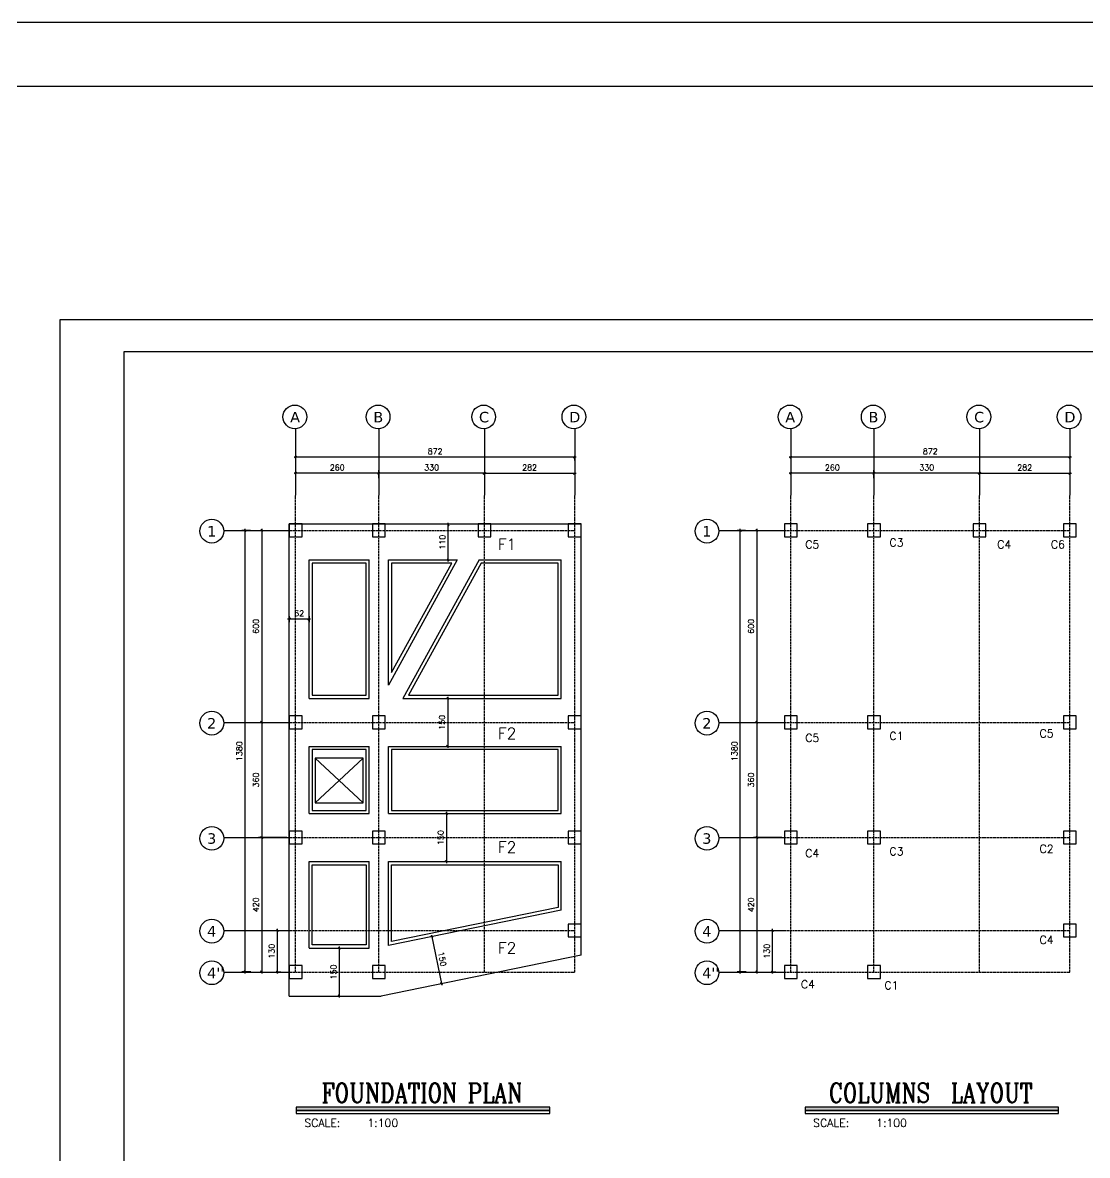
# Model space of a CAD drawing. Header units: millimetres. Extents: x -231 to 30223, y -7037 to 7120.
# Drawn here: x 9144 to 12472, y 3581 to 7120 of the extents above; entities that cross this region are included whole.
import ezdxf
from ezdxf.enums import TextEntityAlignment as Align

# ---------------------------------------------------------------- set-up
doc = ezdxf.new("R2010")
doc.units = ezdxf.units.MM
for name, pattern in [('CENTER', [2, 1.25, -0.25, 0.25, -0.25]), ('DASHDOT', [1, 0.5, -0.25, 0, -0.25]), ('HIDDEN2', [4.7625, 3.175, -1.5875])]:
    doc.linetypes.add(name, pattern=pattern)
for name, color, linetype in [('2', 2, 'Continuous'), ('3', 3, 'Continuous'), ('44', 150, 'Continuous'), ('5', 7, 'Continuous'), ('AXE', 8, 'CENTER'), ('AXIS', 1, 'CENTER'), ('CADR', 2, 'Continuous'), ('ESTILA', 7, 'Continuous'), ('FOUN', 7, 'Continuous'), ('FR', 2, 'Continuous'), ('TEX', 4, 'Continuous')]:
    doc.layers.add(name, color=color, linetype=linetype)
doc.styles.add('KATEB', font='verdana.ttf')
doc.styles.add('RC2', font='ROMANC.SHX', dxfattribs={"height": 25})
doc.styles.add('RC5', font='ROMANC.SHX', dxfattribs={"height": 50})
doc.styles.add('ROMANS', font='romans.shx')
doc.dimstyles.new('dim1.100e', dxfattribs={"dimscale": 100, "dimtxt": 0.18, "dimasz": 0.07, "dimexe": 0.1, "dimexo": 0.1, "dimgap": 0.09, "dimtad": 1, "dimdec": 0, "dimzin": 9, "dimdsep": 46, "dimtxsty": 'ROMANS', "dimblk1": 'OBLIQUE', "dimblk2": 'OBLIQUE', "dimsah": 1, "dimcen": 0.1, "dimdle": 0.05, "dimclrd": 8, "dimclre": 8, "dimclrt": 81, "dimadec": 0, "dimazin": 0, "dimtfac": 1, "dimtdec": 0, "dimtix": 1, "dimtofl": 0, "dimtmove": 0, "dimatfit": 0, "dimldrblk": 'OBLIQUE', "dimfxl": 1, "dimtolj": 1, "dimtzin": 0, "dimarcsym": 0})

# ---------------------------------------------------------------- blocks, each defined once
blk = doc.blocks.new('_Oblique')
at = {"layer": 'AXIS', "color": 0, "lineweight": -2}
blk.add_line((-0.5, -0.5), (0.5, 0.5), dxfattribs=at)
blk = doc.blocks.new('*D232')
at = {"layer": '2', "color": 8, "linetype": 'ByBlock', "lineweight": -2, "transparency": 16777216}
blk.add_line((12129.8, 5712.1), (12421.8, 5712.1), dxfattribs=at)
at = {"layer": '2', "color": 8, "linetype": 'ByBlock', "lineweight": -2, "transparency": 16777216, "xscale": 7.000000000000001, "yscale": 7.000000000000001, "zscale": 7.000000000000001, "rotation": 180}
blk.add_blockref('_Oblique', (12134.8, 5712.1), dxfattribs=at)
at = {"layer": '2', "color": 8, "linetype": 'ByBlock', "lineweight": -2, "transparency": 16777216, "xscale": 7.000000000000001, "yscale": 7.000000000000001, "zscale": 7.000000000000001}
blk.add_blockref('_Oblique', (12416.8, 5712.1), dxfattribs=at)
at = {"layer": '2', "color": 81, "linetype": 'ByBlock', "transparency": 16777216, "insert": (12275.8, 5730.1), "char_height": 18, "attachment_point": 5, "style": 'ROMANS'}
blk.add_mtext('\\A1;282', dxfattribs=at)
blk = doc.blocks.new('*D233')
at = {"layer": '2', "color": 8, "linetype": 'ByBlock', "lineweight": -2, "transparency": 16777216}
for p, q in [((11544.8, 5752.5), (11544.8, 5702.1)), ((11804.8, 5752.5), (11804.8, 5702.1)), ((11809.8, 5712.1), (11539.8, 5712.1))]:
    blk.add_line(p, q, dxfattribs=at)
at = {"layer": '2', "color": 8, "linetype": 'ByBlock', "lineweight": -2, "transparency": 16777216, "xscale": 7.000000000000001, "yscale": 7.000000000000001, "zscale": 7.000000000000001, "rotation": 180}
blk.add_blockref('_Oblique', (11544.8, 5712.1), dxfattribs=at)
at = {"layer": '2', "color": 8, "linetype": 'ByBlock', "lineweight": -2, "transparency": 16777216, "xscale": 7.000000000000001, "yscale": 7.000000000000001, "zscale": 7.000000000000001}
blk.add_blockref('_Oblique', (11804.8, 5712.1), dxfattribs=at)
at = {"layer": '2', "color": 81, "linetype": 'ByBlock', "transparency": 16777216, "insert": (11674.8, 5730.1), "char_height": 18, "attachment_point": 5, "style": 'ROMANS'}
blk.add_mtext('\\A1;260', dxfattribs=at)
blk = doc.blocks.new('*D234')
at = {"layer": '2', "color": 8, "linetype": 'ByBlock', "lineweight": -2, "transparency": 16777216}
for p, q in [((12139.8, 5712.1), (11799.8, 5712.1)), ((11804.8, 5697.1), (11804.8, 5722.1))]:
    blk.add_line(p, q, dxfattribs=at)
at = {"layer": '2', "color": 8, "linetype": 'ByBlock', "lineweight": -2, "transparency": 16777216, "xscale": 7.000000000000001, "yscale": 7.000000000000001, "zscale": 7.000000000000001, "rotation": 180}
blk.add_blockref('_Oblique', (11804.8, 5712.1), dxfattribs=at)
at = {"layer": '2', "color": 8, "linetype": 'ByBlock', "lineweight": -2, "transparency": 16777216, "xscale": 7.000000000000001, "yscale": 7.000000000000001, "zscale": 7.000000000000001}
blk.add_blockref('_Oblique', (12134.8, 5712.1), dxfattribs=at)
at = {"layer": '2', "color": 81, "linetype": 'ByBlock', "transparency": 16777216, "insert": (11969.8, 5730.1), "char_height": 18, "attachment_point": 5, "style": 'ROMANS'}
blk.add_mtext('\\A1;330', dxfattribs=at)
blk = doc.blocks.new('*D235')
at = {"layer": '2', "color": 8, "linetype": 'ByBlock', "lineweight": -2, "transparency": 16777216}
for p, q in [((10592.5, 5712.1), (10252.5, 5712.1)), ((10257.5, 5697.1), (10257.5, 5722.1))]:
    blk.add_line(p, q, dxfattribs=at)
at = {"layer": '2', "color": 8, "linetype": 'ByBlock', "lineweight": -2, "transparency": 16777216, "xscale": 7.000000000000001, "yscale": 7.000000000000001, "zscale": 7.000000000000001, "rotation": 180}
blk.add_blockref('_Oblique', (10257.5, 5712.1), dxfattribs=at)
at = {"layer": '2', "color": 8, "linetype": 'ByBlock', "lineweight": -2, "transparency": 16777216, "xscale": 7.000000000000001, "yscale": 7.000000000000001, "zscale": 7.000000000000001}
blk.add_blockref('_Oblique', (10587.5, 5712.1), dxfattribs=at)
at = {"layer": '2', "color": 81, "linetype": 'ByBlock', "transparency": 16777216, "insert": (10422.5, 5730.1), "char_height": 18, "attachment_point": 5, "style": 'ROMANS'}
blk.add_mtext('\\A1;330', dxfattribs=at)
blk = doc.blocks.new('*D236')
at = {"layer": '2', "color": 8, "linetype": 'ByBlock', "lineweight": -2, "transparency": 16777216}
for p, q in [((9997.5, 5752.5), (9997.5, 5702.1)), ((10257.5, 5752.5), (10257.5, 5702.1)), ((10262.5, 5712.1), (9992.5, 5712.1))]:
    blk.add_line(p, q, dxfattribs=at)
at = {"layer": '2', "color": 8, "linetype": 'ByBlock', "lineweight": -2, "transparency": 16777216, "xscale": 7.000000000000001, "yscale": 7.000000000000001, "zscale": 7.000000000000001, "rotation": 180}
blk.add_blockref('_Oblique', (9997.5, 5712.1), dxfattribs=at)
at = {"layer": '2', "color": 8, "linetype": 'ByBlock', "lineweight": -2, "transparency": 16777216, "xscale": 7.000000000000001, "yscale": 7.000000000000001, "zscale": 7.000000000000001}
blk.add_blockref('_Oblique', (10257.5, 5712.1), dxfattribs=at)
at = {"layer": '2', "color": 81, "linetype": 'ByBlock', "transparency": 16777216, "insert": (10127.5, 5730.1), "char_height": 18, "attachment_point": 5, "style": 'ROMANS'}
blk.add_mtext('\\A1;260', dxfattribs=at)
blk = doc.blocks.new('*D237')
at = {"layer": '2', "color": 8, "linetype": 'ByBlock', "lineweight": -2, "transparency": 16777216}
blk.add_line((10582.5, 5712.1), (10874.5, 5712.1), dxfattribs=at)
at = {"layer": '2', "color": 8, "linetype": 'ByBlock', "lineweight": -2, "transparency": 16777216, "xscale": 7.000000000000001, "yscale": 7.000000000000001, "zscale": 7.000000000000001, "rotation": 180}
blk.add_blockref('_Oblique', (10587.5, 5712.1), dxfattribs=at)
at = {"layer": '2', "color": 8, "linetype": 'ByBlock', "lineweight": -2, "transparency": 16777216, "xscale": 7.000000000000001, "yscale": 7.000000000000001, "zscale": 7.000000000000001}
blk.add_blockref('_Oblique', (10869.5, 5712.1), dxfattribs=at)
at = {"layer": '2', "color": 81, "linetype": 'ByBlock', "transparency": 16777216, "insert": (10728.5, 5730.1), "char_height": 18, "attachment_point": 5, "style": 'ROMANS'}
blk.add_mtext('\\A1;282', dxfattribs=at)
blk = doc.blocks.new('*D743')
at = {"color": 8, "linetype": 'ByBlock', "lineweight": -2, "transparency": 16777216}
blk.add_line((10468.8, 4653.8), (10468.8, 4493.8), dxfattribs=at)
at = {"color": 8, "linetype": 'ByBlock', "lineweight": -2, "transparency": 16777216, "xscale": 7.000000000000001, "yscale": 7.000000000000001, "zscale": 7.000000000000001}
for p, rotation in [((10468.8, 4648.8), 90), ((10468.8, 4498.8), 270)]:
    blk.add_blockref('_Oblique', p, dxfattribs=dict(at, rotation=rotation))
at = {"color": 81, "linetype": 'ByBlock', "transparency": 16777216, "insert": (10450.8, 4573.8), "char_height": 18, "attachment_point": 5, "rotation": 90, "style": 'ROMANS'}
blk.add_mtext('\\A1;150', dxfattribs=at)
blk = doc.blocks.new('*D238')
at = {"layer": '2', "color": 8, "linetype": 'ByBlock', "lineweight": -2, "transparency": 16777216}
for p, q in [((9856.4, 5533.8), (9829.6, 5533.8)), ((9839.6, 4148.8), (9839.6, 5538.8)), ((9857.9, 4153.8), (9829.6, 4153.8))]:
    blk.add_line(p, q, dxfattribs=at)
at = {"layer": '2', "color": 8, "linetype": 'ByBlock', "lineweight": -2, "transparency": 16777216, "xscale": 7.000000000000001, "yscale": 7.000000000000001, "zscale": 7.000000000000001}
for p, rotation in [((9839.6, 5533.8), 90), ((9839.6, 4153.8), 270)]:
    blk.add_blockref('_Oblique', p, dxfattribs=dict(at, rotation=rotation))
at = {"layer": '2', "color": 81, "linetype": 'ByBlock', "transparency": 16777216, "insert": (9821.6, 4843.8), "char_height": 18, "attachment_point": 5, "rotation": 90, "style": 'ROMANS'}
blk.add_mtext('\\A1;1380', dxfattribs=at)
blk = doc.blocks.new('*D239')
at = {"layer": '2', "color": 8, "linetype": 'ByBlock', "lineweight": -2, "transparency": 16777216}
for p, q in [((9891.4, 4938.8), (9891.4, 4568.8)), ((9970.1, 4573.8), (9881.4, 4573.8))]:
    blk.add_line(p, q, dxfattribs=at)
at = {"layer": '2', "color": 8, "linetype": 'ByBlock', "lineweight": -2, "transparency": 16777216, "xscale": 7.000000000000001, "yscale": 7.000000000000001, "zscale": 7.000000000000001}
for p, rotation in [((9891.4, 4933.8), 90), ((9891.4, 4573.8), 270)]:
    blk.add_blockref('_Oblique', p, dxfattribs=dict(at, rotation=rotation))
at = {"layer": '2', "color": 81, "linetype": 'ByBlock', "transparency": 16777216, "insert": (9873.4, 4753.8), "char_height": 18, "attachment_point": 5, "rotation": 90, "style": 'ROMANS'}
blk.add_mtext('\\A1;360', dxfattribs=at)
blk = doc.blocks.new('*D744')
at = {"color": 8, "linetype": 'ByBlock', "lineweight": -2, "transparency": 16777216}
blk.add_line((10421.8, 4269), (10453.9, 4112.3), dxfattribs=at)
at = {"color": 8, "linetype": 'ByBlock', "lineweight": -2, "transparency": 16777216, "xscale": 7.000000000000001, "yscale": 7.000000000000001, "zscale": 7.000000000000001}
for p, rotation in [((10422.8, 4264.1), 101.5689532208042), ((10452.9, 4117.2), 281.5689532208042)]:
    blk.add_blockref('_Oblique', p, dxfattribs=dict(at, rotation=rotation))
at = {"color": 81, "linetype": 'ByBlock', "transparency": 16777216, "insert": (10455.5, 4194.3), "char_height": 18, "attachment_point": 5, "rotation": 281.569, "style": 'ROMANS'}
blk.add_mtext('\\A1;150', dxfattribs=at)
blk = doc.blocks.new('*D240')
at = {"layer": '2', "color": 8, "linetype": 'ByBlock', "lineweight": -2, "transparency": 16777216}
for p, q in [((9970.1, 4573.8), (9881.4, 4573.8)), ((9891.4, 4578.8), (9891.4, 4148.8))]:
    blk.add_line(p, q, dxfattribs=at)
at = {"layer": '2', "color": 8, "linetype": 'ByBlock', "lineweight": -2, "transparency": 16777216, "xscale": 7.000000000000001, "yscale": 7.000000000000001, "zscale": 7.000000000000001}
for p, rotation in [((9891.4, 4573.8), 90), ((9891.4, 4153.8), 270)]:
    blk.add_blockref('_Oblique', p, dxfattribs=dict(at, rotation=rotation))
at = {"layer": '2', "color": 81, "linetype": 'ByBlock', "transparency": 16777216, "insert": (9873.4, 4363.8), "char_height": 18, "attachment_point": 5, "rotation": 90, "style": 'ROMANS'}
blk.add_mtext('\\A1;420', dxfattribs=at)
blk = doc.blocks.new('C')
at = {"layer": 'FOUN'}
blk.add_lwpolyline([(-20, 20), (-20, -20), (20, -20), (20, 20)], close=True, dxfattribs=at)
blk = doc.blocks.new('*D241')
at = {"layer": '2', "color": 8, "linetype": 'ByBlock', "lineweight": -2, "transparency": 16777216}
for p, q in [((9936.7, 4283.8), (9950.8, 4283.8)), ((9940.8, 4148.8), (9940.8, 4288.8)), ((9936.7, 4153.8), (9950.8, 4153.8))]:
    blk.add_line(p, q, dxfattribs=at)
at = {"layer": '2', "color": 8, "linetype": 'ByBlock', "lineweight": -2, "transparency": 16777216, "xscale": 7.000000000000001, "yscale": 7.000000000000001, "zscale": 7.000000000000001}
for p, rotation in [((9940.8, 4283.8), 90), ((9940.8, 4153.8), 270)]:
    blk.add_blockref('_Oblique', p, dxfattribs=dict(at, rotation=rotation))
at = {"layer": '2', "color": 81, "linetype": 'ByBlock', "transparency": 16777216, "insert": (9922.8, 4218.8), "char_height": 18, "attachment_point": 5, "rotation": 90, "style": 'ROMANS'}
blk.add_mtext('\\A1;130', dxfattribs=at)
blk = doc.blocks.new('*D745')
at = {"color": 8, "linetype": 'ByBlock', "lineweight": -2, "transparency": 16777216}
blk.add_line((10133.8, 4233.8), (10133.8, 4073.8), dxfattribs=at)
at = {"color": 8, "linetype": 'ByBlock', "lineweight": -2, "transparency": 16777216, "xscale": 7.000000000000001, "yscale": 7.000000000000001, "zscale": 7.000000000000001}
for p, rotation in [((10133.8, 4228.8), 90), ((10133.8, 4078.8), 270)]:
    blk.add_blockref('_Oblique', p, dxfattribs=dict(at, rotation=rotation))
at = {"color": 81, "linetype": 'ByBlock', "transparency": 16777216, "insert": (10115.8, 4153.8), "char_height": 18, "attachment_point": 5, "rotation": 90, "style": 'ROMANS'}
blk.add_mtext('\\A1;150', dxfattribs=at)
blk = doc.blocks.new('*D242')
at = {"layer": '2', "color": 8, "linetype": 'ByBlock', "lineweight": -2, "transparency": 16777216}
blk.add_line((9891.4, 5538.8), (9891.4, 4928.8), dxfattribs=at)
at = {"layer": '2', "color": 8, "linetype": 'ByBlock', "lineweight": -2, "transparency": 16777216, "xscale": 7.000000000000001, "yscale": 7.000000000000001, "zscale": 7.000000000000001}
for p, rotation in [((9891.4, 5533.8), 90), ((9891.4, 4933.8), 270)]:
    blk.add_blockref('_Oblique', p, dxfattribs=dict(at, rotation=rotation))
at = {"layer": '2', "color": 81, "linetype": 'ByBlock', "transparency": 16777216, "insert": (9873.4, 5233.8), "char_height": 18, "attachment_point": 5, "rotation": 90, "style": 'ROMANS'}
blk.add_mtext('\\A1;600', dxfattribs=at)
blk = doc.blocks.new('*D243')
at = {"color": 8, "linetype": 'ByBlock', "lineweight": -2, "transparency": 16777216}
blk.add_line((10472.9, 5013.8), (10472.9, 4853.8), dxfattribs=at)
at = {"color": 8, "linetype": 'ByBlock', "lineweight": -2, "transparency": 16777216, "xscale": 7.000000000000001, "yscale": 7.000000000000001, "zscale": 7.000000000000001}
for p, rotation in [((10472.9, 5008.8), 90), ((10472.9, 4858.8), 270)]:
    blk.add_blockref('_Oblique', p, dxfattribs=dict(at, rotation=rotation))
at = {"color": 81, "linetype": 'ByBlock', "transparency": 16777216, "insert": (10454.9, 4933.8), "char_height": 18, "attachment_point": 5, "rotation": 90, "style": 'ROMANS'}
blk.add_mtext('\\A1;150', dxfattribs=at)
blk = doc.blocks.new('*D746')
at = {"layer": '2', "color": 8, "linetype": 'ByBlock', "lineweight": -2, "transparency": 16777216}
for p, q in [((10044.5, 5256.6), (9972.5, 5256.6)), ((9977.5, 5265.7), (9977.5, 5246.6)), ((10039.5, 5265.7), (10039.5, 5246.6))]:
    blk.add_line(p, q, dxfattribs=at)
at = {"layer": '2', "color": 8, "linetype": 'ByBlock', "lineweight": -2, "transparency": 16777216, "xscale": 7.000000000000001, "yscale": 7.000000000000001, "zscale": 7.000000000000001, "rotation": 180}
blk.add_blockref('_Oblique', (9977.5, 5256.6), dxfattribs=at)
at = {"layer": '2', "color": 8, "linetype": 'ByBlock', "lineweight": -2, "transparency": 16777216, "xscale": 7.000000000000001, "yscale": 7.000000000000001, "zscale": 7.000000000000001}
blk.add_blockref('_Oblique', (10039.5, 5256.6), dxfattribs=at)
at = {"layer": '2', "color": 81, "linetype": 'ByBlock', "transparency": 16777216, "insert": (10008.5, 5274.6), "char_height": 18, "attachment_point": 5, "style": 'ROMANS'}
blk.add_mtext('\\A1;62', dxfattribs=at)
blk = doc.blocks.new('*D244')
at = {"color": 8, "linetype": 'ByBlock', "lineweight": -2, "transparency": 16777216}
blk.add_line((10474.2, 5436.8), (10474.2, 5556.8), dxfattribs=at)
at = {"color": 8, "linetype": 'ByBlock', "lineweight": -2, "transparency": 16777216, "xscale": 7.000000000000001, "yscale": 7.000000000000001, "zscale": 7.000000000000001}
for p, rotation in [((10474.2, 5551.8), 90), ((10474.2, 5441.8), 270)]:
    blk.add_blockref('_Oblique', p, dxfattribs=dict(at, rotation=rotation))
at = {"color": 81, "linetype": 'ByBlock', "transparency": 16777216, "insert": (10456.2, 5496.8), "char_height": 18, "attachment_point": 5, "rotation": 90, "style": 'ROMANS'}
blk.add_mtext('\\A1;110', dxfattribs=at)
blk = doc.blocks.new('*D247')
at = {"layer": '2', "color": 8, "linetype": 'ByBlock', "lineweight": -2, "transparency": 16777216}
for p, q in [((11438.7, 4938.8), (11438.7, 4568.8)), ((11517.4, 4573.8), (11428.7, 4573.8))]:
    blk.add_line(p, q, dxfattribs=at)
at = {"layer": '2', "color": 8, "linetype": 'ByBlock', "lineweight": -2, "transparency": 16777216, "xscale": 7.000000000000001, "yscale": 7.000000000000001, "zscale": 7.000000000000001}
for p, rotation in [((11438.7, 4933.8), 90), ((11438.7, 4573.8), 270)]:
    blk.add_blockref('_Oblique', p, dxfattribs=dict(at, rotation=rotation))
at = {"layer": '2', "color": 81, "linetype": 'ByBlock', "transparency": 16777216, "insert": (11420.7, 4753.8), "char_height": 18, "attachment_point": 5, "rotation": 90, "style": 'ROMANS'}
blk.add_mtext('\\A1;360', dxfattribs=at)
blk = doc.blocks.new('*D248')
at = {"layer": '2', "color": 8, "linetype": 'ByBlock', "lineweight": -2, "transparency": 16777216}
for p, q in [((11403.7, 5533.8), (11376.9, 5533.8)), ((11386.9, 4148.8), (11386.9, 5538.8)), ((11405.2, 4153.8), (11376.9, 4153.8))]:
    blk.add_line(p, q, dxfattribs=at)
at = {"layer": '2', "color": 8, "linetype": 'ByBlock', "lineweight": -2, "transparency": 16777216, "xscale": 7.000000000000001, "yscale": 7.000000000000001, "zscale": 7.000000000000001}
for p, rotation in [((11386.9, 5533.8), 90), ((11386.9, 4153.8), 270)]:
    blk.add_blockref('_Oblique', p, dxfattribs=dict(at, rotation=rotation))
at = {"layer": '2', "color": 81, "linetype": 'ByBlock', "transparency": 16777216, "insert": (11368.9, 4843.8), "char_height": 18, "attachment_point": 5, "rotation": 90, "style": 'ROMANS'}
blk.add_mtext('\\A1;1380', dxfattribs=at)
blk = doc.blocks.new('*D249')
at = {"layer": '2', "color": 8, "linetype": 'ByBlock', "lineweight": -2, "transparency": 16777216}
for p, q in [((11517.4, 4573.8), (11428.7, 4573.8)), ((11438.7, 4578.8), (11438.7, 4148.8))]:
    blk.add_line(p, q, dxfattribs=at)
at = {"layer": '2', "color": 8, "linetype": 'ByBlock', "lineweight": -2, "transparency": 16777216, "xscale": 7.000000000000001, "yscale": 7.000000000000001, "zscale": 7.000000000000001}
for p, rotation in [((11438.7, 4573.8), 90), ((11438.7, 4153.8), 270)]:
    blk.add_blockref('_Oblique', p, dxfattribs=dict(at, rotation=rotation))
at = {"layer": '2', "color": 81, "linetype": 'ByBlock', "transparency": 16777216, "insert": (11420.7, 4363.8), "char_height": 18, "attachment_point": 5, "rotation": 90, "style": 'ROMANS'}
blk.add_mtext('\\A1;420', dxfattribs=at)
blk = doc.blocks.new('*D250')
at = {"layer": '2', "color": 8, "linetype": 'ByBlock', "lineweight": -2, "transparency": 16777216}
for p, q in [((11484, 4283.8), (11498.1, 4283.8)), ((11488.1, 4148.8), (11488.1, 4288.8)), ((11484, 4153.8), (11498.1, 4153.8))]:
    blk.add_line(p, q, dxfattribs=at)
at = {"layer": '2', "color": 8, "linetype": 'ByBlock', "lineweight": -2, "transparency": 16777216, "xscale": 7.000000000000001, "yscale": 7.000000000000001, "zscale": 7.000000000000001}
for p, rotation in [((11488.1, 4283.8), 90), ((11488.1, 4153.8), 270)]:
    blk.add_blockref('_Oblique', p, dxfattribs=dict(at, rotation=rotation))
at = {"layer": '2', "color": 81, "linetype": 'ByBlock', "transparency": 16777216, "insert": (11470.1, 4218.8), "char_height": 18, "attachment_point": 5, "rotation": 90, "style": 'ROMANS'}
blk.add_mtext('\\A1;130', dxfattribs=at)
blk = doc.blocks.new('*D253')
at = {"layer": '2', "color": 8, "linetype": 'ByBlock', "lineweight": -2, "transparency": 16777216}
blk.add_line((11438.7, 5538.8), (11438.7, 4928.8), dxfattribs=at)
at = {"layer": '2', "color": 8, "linetype": 'ByBlock', "lineweight": -2, "transparency": 16777216, "xscale": 7.000000000000001, "yscale": 7.000000000000001, "zscale": 7.000000000000001}
for p, rotation in [((11438.7, 5533.8), 90), ((11438.7, 4933.8), 270)]:
    blk.add_blockref('_Oblique', p, dxfattribs=dict(at, rotation=rotation))
at = {"layer": '2', "color": 81, "linetype": 'ByBlock', "transparency": 16777216, "insert": (11420.7, 5233.8), "char_height": 18, "attachment_point": 5, "rotation": 90, "style": 'ROMANS'}
blk.add_mtext('\\A1;600', dxfattribs=at)
blk = doc.blocks.new('*D747')
at = {"layer": '2', "color": 8, "linetype": 'ByBlock', "lineweight": -2, "transparency": 16777216}
for p, q in [((10874.5, 5762.5), (9992.5, 5762.5)), ((9997.5, 5766.9), (9997.5, 5752.5)), ((10869.5, 5766.9), (10869.5, 5752.5))]:
    blk.add_line(p, q, dxfattribs=at)
at = {"layer": '2', "color": 8, "linetype": 'ByBlock', "lineweight": -2, "transparency": 16777216, "xscale": 7.000000000000001, "yscale": 7.000000000000001, "zscale": 7.000000000000001, "rotation": 180}
blk.add_blockref('_Oblique', (9997.5, 5762.5), dxfattribs=at)
at = {"layer": '2', "color": 8, "linetype": 'ByBlock', "lineweight": -2, "transparency": 16777216, "xscale": 7.000000000000001, "yscale": 7.000000000000001, "zscale": 7.000000000000001}
blk.add_blockref('_Oblique', (10869.5, 5762.5), dxfattribs=at)
at = {"layer": '2', "color": 81, "linetype": 'ByBlock', "transparency": 16777216, "insert": (10433.5, 5780.5), "char_height": 18, "attachment_point": 5, "style": 'ROMANS'}
blk.add_mtext('\\A1;872', dxfattribs=at)
blk = doc.blocks.new('*D748')
at = {"layer": '2', "color": 8, "linetype": 'ByBlock', "lineweight": -2, "transparency": 16777216}
for p, q in [((12421.8, 5762.5), (11539.8, 5762.5)), ((11544.8, 5766.9), (11544.8, 5752.5)), ((12416.8, 5766.9), (12416.8, 5752.5))]:
    blk.add_line(p, q, dxfattribs=at)
at = {"layer": '2', "color": 8, "linetype": 'ByBlock', "lineweight": -2, "transparency": 16777216, "xscale": 7.000000000000001, "yscale": 7.000000000000001, "zscale": 7.000000000000001, "rotation": 180}
blk.add_blockref('_Oblique', (11544.8, 5762.5), dxfattribs=at)
at = {"layer": '2', "color": 8, "linetype": 'ByBlock', "lineweight": -2, "transparency": 16777216, "xscale": 7.000000000000001, "yscale": 7.000000000000001, "zscale": 7.000000000000001}
blk.add_blockref('_Oblique', (12416.8, 5762.5), dxfattribs=at)
at = {"layer": '2', "color": 81, "linetype": 'ByBlock', "transparency": 16777216, "insert": (11980.8, 5780.5), "char_height": 18, "attachment_point": 5, "style": 'ROMANS'}
blk.add_mtext('\\A1;872', dxfattribs=at)

msp = doc.modelspace()

# ---------------------------------------------------------------- linework, layer by layer
at = {"color": 160, "linetype": 'ByBlock'}
for p, q in [((9977.542003, 4078.750814), (9977.542003, 5553.750814)), ((9978.042003, 5554.250814), (10889.542003, 5554.250814)), ((10889.542003, 4206.56964), (10889.542003, 5554.250814)), ((10039.499746, 5008.750814), (10039.499746, 5441.293072)), ((10039.999746, 5441.793072), (10227.542003, 5441.793072)), ((10227.542003, 5008.750814), (10227.542003, 5441.793072)), ((10502.727109, 5441.793072), (10287.542003, 5050.547426)), ((10287.542003, 5050.547426), (10287.542003, 5441.793072)), ((10287.542003, 5441.793072), (10502.727109, 5441.793072)), ((10571.203382, 5441.793072), (10333.03014, 5008.750814)), ((10571.203382, 5441.793072), (10827.084261, 5441.793072)), ((10827.584261, 5008.750814), (10827.584261, 5441.293072)), ((10039.499746, 5008.750814), (10227.542003, 5008.750814)), ((10333.03014, 5008.750814), (10827.584261, 5008.750814)), ((10039.499746, 4858.750814), (10227.542003, 4858.750814)), ((10039.499746, 4648.750814), (10039.499746, 4858.750814)), ((10227.542003, 4648.750814), (10227.542003, 4858.750814)), ((10287.542003, 4858.750814), (10827.584261, 4858.750814)), ((10287.542003, 4648.750814), (10287.542003, 4858.750814)), ((10827.584261, 4648.750814), (10827.584261, 4858.750814)), ((10039.499746, 4648.750814), (10227.542003, 4648.750814)), ((10287.542003, 4648.750814), (10827.584261, 4648.750814)), ((10039.499746, 4229.250814), (10039.499746, 4498.750814)), ((10039.499746, 4498.750814), (10227.542003, 4498.750814)), ((10227.542003, 4228.750814), (10227.542003, 4498.750814)), ((10287.542003, 4498.750814), (10827.584261, 4498.750814)), ((10287.542003, 4236.447283), (10287.542003, 4498.750814)), ((10827.584261, 4347.405126), (10827.584261, 4498.750814)), ((10827.184535, 4346.915284), (10287.542003, 4236.447283)), ((10039.999746, 4228.750814), (10227.542003, 4228.750814)), ((10889.542003, 4206.56964), (10265.189319, 4078.760972)), ((9977.542003, 4078.750814), (10265.089045, 4078.750814))]:
    msp.add_line(p, q, dxfattribs=at)
for centre, start, end in [((10039.999746, 5441.293072), 90, 180), ((10827.084261, 5441.293072), 0, 90), ((10827.084261, 4347.405126), 281.568953221, 0), ((10039.999746, 4229.250814), 180, 270), ((10265.089045, 4079.250814), 270, 281.568953221)]:
    msp.add_arc(centre, 0.5, start, end, dxfattribs=at)
at = {"layer": '2'}
for p, q in [((9997.542003, 5851.204878), (9997.542003, 5643.750814)), ((10257.542003, 5851.204878), (10257.542003, 5643.750814)), ((10587.542003, 5851.204878), (10587.542003, 5643.750814)), ((10869.542003, 5851.204878), (10869.542003, 5643.750814)), ((11544.843077, 5851.204878), (11544.843077, 5643.750814)), ((11804.843077, 5851.204878), (11804.843077, 5643.750814)), ((12134.843077, 5851.204878), (12134.843077, 5643.750814)), ((12416.843077, 5851.204878), (12416.843077, 5643.750814)), ((9772.630462, 5533.750814), (9980.084526, 5533.750814)), ((11319.931536, 5533.750814), (11527.3856, 5533.750814)), ((9772.630462, 4933.750814), (9980.084526, 4933.750814)), ((11319.931536, 4933.750814), (11527.3856, 4933.750814)), ((9772.630462, 4573.750814), (9980.084526, 4573.750814)), ((11319.931536, 4573.750814), (11527.3856, 4573.750814)), ((9772.630462, 4283.750814), (9980.084526, 4283.750814)), ((11319.931536, 4283.750814), (11527.3856, 4283.750814)), ((9772.630462, 4153.750814), (9980.084526, 4153.750814)), ((11319.931536, 4153.750814), (11527.3856, 4153.750814))]:
    msp.add_line(p, q, dxfattribs=at)
at = {"layer": '2', "color": 30, "linetype": 'ByBlock'}
for p, q in [((10058.342534, 4682.190519), (10208.342534, 4822.190519)), ((10208.342534, 4682.190519), (10058.342534, 4822.190519))]:
    msp.add_line(p, q, dxfattribs=at)
for points in [[(10049.499746, 5018.750814), (10217.542003, 5018.750814), (10217.542003, 5431.793072), (10049.499746, 5431.793072)], [(10485.814396, 5431.793072), (10297.542003, 5431.793072), (10297.542003, 5089.47963)], [(10817.584261, 5431.793072), (10577.116094, 5431.793072), (10349.942852, 5018.750814), (10817.584261, 5018.750814)], [(10049.499746, 4658.750814), (10217.542003, 4658.750814), (10217.542003, 4848.750814), (10049.499746, 4848.750814)], [(10297.542003, 4658.750814), (10817.584261, 4658.750814), (10817.584261, 4848.750814), (10297.542003, 4848.750814)], [(10217.542003, 4238.750814), (10049.499746, 4238.750814), (10049.499746, 4488.750814), (10217.542003, 4488.750814)], [(10297.542003, 4248.710788), (10297.542003, 4488.750814), (10817.584261, 4488.750814), (10817.584261, 4355.559402)]]:
    msp.add_lwpolyline(points, close=True, dxfattribs=at)
at = {"layer": '2', "ltscale": 0.1}
for centre in [(9995.137306, 5888.211199), (10255.137306, 5888.211199), (10585.137306, 5888.211199), (10867.137306, 5888.211199), (11542.43838, 5888.211199), (11802.43838, 5888.211199), (12132.43838, 5888.211199), (12414.43838, 5888.211199), (9735.624142, 5531.346117), (11282.925215, 5531.346117), (9735.624142, 4931.346117), (11282.925215, 4931.346117), (9735.624142, 4571.346117), (11282.925215, 4571.346117), (9735.624142, 4281.346117), (11282.925215, 4281.346117), (9735.624142, 4151.346117), (11282.925215, 4151.346117)]:
    msp.add_circle(centre, 37.084368, dxfattribs=at)
at = {"layer": '3'}
for points in [[(10791.461209, 3731.646915), (9999.542211, 3731.646915), (9999.542211, 3720.985513), (10791.461209, 3720.985513)], [(10791.461209, 3720.985513), (9999.542211, 3720.985513), (9999.542211, 3711.390257), (10791.461209, 3711.390257)], [(12381.372621, 3731.646915), (11589.453623, 3731.646915), (11589.453623, 3720.985513), (12381.372621, 3720.985513)], [(12381.372621, 3720.985513), (11589.453623, 3720.985513), (11589.453623, 3711.390257), (12381.372621, 3711.390257)]]:
    msp.add_lwpolyline(points, close=True, dxfattribs=at)
for points in [[(9999.542211, 3731.646915), (9999.542211, 3720.985513), (10791.461209, 3731.646915), (10791.461209, 3720.985513)], [(11589.453623, 3731.646915), (11589.453623, 3720.985513), (12381.372621, 3731.646915), (12381.372621, 3720.985513)]]:
    msp.add_trace(points, dxfattribs=at)
at = {"layer": '5'}
for p, q in [((10208.342534, 4822.190519), (10058.342534, 4822.190519)), ((10058.342534, 4822.190519), (10058.342534, 4682.190519)), ((10208.342534, 4682.190519), (10208.342534, 4822.190519)), ((10058.342534, 4682.190519), (10208.342534, 4682.190519))]:
    msp.add_line(p, q, dxfattribs=at)
at = {"layer": 'AXE', "linetype": 'HIDDEN2'}
for p, q in [((9997.542003, 4153.750814), (9997.542003, 5643.750814)), ((10257.542003, 4153.750814), (10257.542003, 5643.750814)), ((10587.542003, 4153.750814), (10587.542003, 5643.750814)), ((10869.542003, 4153.750814), (10869.542003, 5643.750814)), ((11544.843077, 4153.750814), (11544.843077, 5643.750814)), ((11804.843077, 4153.750814), (11804.843077, 5643.750814)), ((12134.843077, 4153.750814), (12134.843077, 5643.750814)), ((12416.843077, 4153.750814), (12416.843077, 5643.750814)), ((9980.084526, 5533.750814), (10869.542003, 5533.750814)), ((11527.3856, 5533.750814), (12416.843077, 5533.750814)), ((9980.084526, 4933.750814), (10869.542003, 4933.750814)), ((11527.3856, 4933.750814), (12416.843077, 4933.750814)), ((9980.084526, 4573.750814), (10869.542003, 4573.750814)), ((11527.3856, 4573.750814), (12416.843077, 4573.750814)), ((9980.084526, 4283.750814), (10869.542003, 4283.750814)), ((11527.3856, 4283.750814), (12416.843077, 4283.750814)), ((9980.084526, 4153.750814), (10869.542003, 4153.750814)), ((11527.3856, 4153.750814), (12416.843077, 4153.750814))]:
    msp.add_line(p, q, dxfattribs=at)
at = {"layer": 'CADR', "color": 15}
msp.add_lwpolyline([(17672.062068, 6192.621269), (17672.062068, 252.621269), (9262.062068, 252.621269), (9262.062068, 6192.621269), (17672.062068, 6192.621269)], dxfattribs=at)
at = {"layer": 'CADR'}
msp.add_lwpolyline([(17572.062068, 6092.621269), (17572.062068, 352.621269), (9462.062068, 352.621269), (9462.062068, 6092.621269)], close=True, dxfattribs=at)
at = {"layer": 'ESTILA'}
for points in [[(30222.875793, 7120.264346), (-231.032182, 7120.264346), (-231.032182, -7037.356086), (30222.875793, -7037.356086)], [(30022.875793, 6920.264346), (-31.032182, 6920.264346), (-31.032182, -6837.356086), (30022.875793, -6837.356086)]]:
    msp.add_lwpolyline(points, close=True, dxfattribs=at)

# ---------------------------------------------------------------- block references
at = {"layer": 'FR', "linetype": 'DASHDOT'}
for p in [(9997.542003, 5533.750814), (10257.542003, 5533.750814), (10587.542003, 5533.750814), (10869.542003, 5533.750814), (11544.843077, 5533.750814), (11804.843077, 5533.750814), (12134.843077, 5533.750814), (12416.843077, 5533.750814), (9997.542003, 4933.750814), (10257.542003, 4933.750814), (10869.542003, 4933.750814), (11544.843077, 4933.750814), (11804.843077, 4933.750814), (12416.843077, 4933.750814), (9997.542003, 4573.750814), (10257.542003, 4573.750814), (10869.542003, 4573.750814), (11544.843077, 4573.750814), (11804.843077, 4573.750814), (12416.843077, 4573.750814), (10869.542003, 4283.750814), (12416.843077, 4283.750814), (9997.542003, 4153.750814), (10257.542003, 4153.750814), (11544.843077, 4153.750814), (11804.843077, 4153.750814)]:
    msp.add_blockref('C', p, dxfattribs=at)

# ---------------------------------------------------------------- texts
at = {"layer": '3', "ltscale": 0.1, "style": 'KATEB'}
for s, height, p in [('A', 32.766487, (9980.432077, 5871.298183)), ('B', 32.766487, (10240.432077, 5871.298183)), ('C', 32.766487, (10570.432077, 5871.298183)), ('D', 32.766487, (10852.432077, 5871.298183)), ('A', 32.766487, (11527.73315, 5871.298183)), ('B', 32.766487, (11787.73315, 5871.298183)), ('C', 32.766487, (12117.73315, 5871.298183)), ('D', 32.766487, (12399.73315, 5871.298183)), ('1', 32.766487, (9720.918912, 5514.433101)), ('1', 32.766487, (11268.219986, 5514.433101)), ('2', 32.766487, (9720.918912, 4914.433101)), ('2', 32.766487, (11268.219986, 4914.433101)), ('3', 32.766487, (9720.918912, 4554.433101)), ('3', 32.766487, (11268.219986, 4554.433101)), ('4', 32.766487, (9720.918912, 4264.433101)), ('4', 32.766487, (11268.219986, 4264.433101)), ("4''", 32.7664866, (9720.918912, 4134.433101)), ("4''", 32.7664866, (11268.219986, 4134.433101))]:
    msp.add_text(s, height=height, dxfattribs=at).set_placement(p)
at = {"layer": '3', "style": 'RC5'}
for s, p in [('F1', (10658.567147, 5490.25482)), ('F2', (10658.567147, 4899.231058)), ('F2', (10658.567147, 4543.586138)), ('F2', (10658.567147, 4228.856139))]:
    msp.add_text(s, height=35, dxfattribs=at).set_placement(p, align=Align.MIDDLE)
at = {"layer": '3', "color": 40, "style": 'ROMANS'}
for s, p in [('C5', (11612.142678, 5489.81598)), ('C3', (11875.21199, 5495.755549)), ('C4', (12211.984907, 5489.816004)), ('C6', (12379.725626, 5489.816004)), ('C5', (11612.142678, 4885.346542)), ('C1', (11875.21199, 4891.286111)), ('C5', (12344.265095, 4899.205489)), ('C4', (11612.142678, 4524.798455)), ('C3', (11875.21199, 4530.738024)), ('C2', (12344.265095, 4538.657401)), ('C4', (12344.265095, 4254.128472)), ('C4', (11598.542105, 4115.267312)), ('C1', (11859.344621, 4112.098402))]:
    msp.add_text(s, height=25, dxfattribs=at).set_placement(p, align=Align.MIDDLE)
at = {"layer": '44', "style": 'RC5', "width": 0.8}
for s, p in [('FOUNDATION PLAN', (10392.155734, 3776.070587)), ('COLUMNS  LAYOUT', (11982.067146, 3776.070587))]:
    msp.add_text(s, height=60, dxfattribs=at).set_placement(p, align=Align.MIDDLE_CENTER)
at = {"layer": 'TEX', "color": 2, "style": 'RC2'}
for p in [(10024.779464, 3669.866842), (11614.690876, 3669.866842)]:
    msp.add_text('SCALE:    1:100', height=25, dxfattribs=at).set_placement(p)

# ---------------------------------------------------------------- dimensions: what is measured, and where the dimension line sits
at = {"color": 160, "linetype": 'ByBlock'}
for base, p1, p2, picture, middle in [((10474.229577, 5551.793072), (10474.229577, 5441.793072), (10474.229577, 5551.793072), '*D244', (10456.229577, 5496.793072)), ((10472.862985, 4858.750814), (10472.862985, 5008.750814), (10472.862985, 4858.750814), '*D243', (10454.862985, 4933.750814)), ((10468.837218, 4498.750814), (10468.837218, 4648.750814), (10468.837218, 4498.750814), '*D743', (10450.837218, 4573.750814)), ((10133.770875, 4078.750814), (10133.770875, 4228.750814), (10133.770875, 4078.750814), '*D745', (10115.770875, 4153.750814))]:
    dim = msp.add_linear_dim(base=base, p1=p1, p2=p2, angle=90, dimstyle='dim1.100e', dxfattribs=at)
    dim.commit()
    dim.dimension.update_dxf_attribs({"geometry": picture, "text_midpoint": middle})
dim = msp.add_aligned_dim(p1=(10422.830248, 4264.141583), p2=(10452.912311, 4117.188973), distance=0, dimstyle='dim1.100e', dxfattribs=at)
dim.commit()
dim.dimension.update_dxf_attribs({"geometry": '*D744', "text_midpoint": (10455.505593, 4194.275126)})
at = {"layer": '2', "linetype": 'ByBlock'}
for base, p1, p2, picture, middle in [((9997.542003, 5762.477846), (10869.542003, 5776.855267), (9997.542003, 5776.855267), '*D747', (10433.542003, 5780.477846)), ((11544.843077, 5762.477846), (12416.843077, 5776.855267), (11544.843077, 5776.855267), '*D748', (11980.843077, 5780.477846))]:
    dim = msp.add_linear_dim(base=base, p1=p1, p2=p2, dimstyle='dim1.100e', dxfattribs=at)
    dim.commit()
    dim.dimension.update_dxf_attribs({"geometry": picture, "text_midpoint": middle})
for base, p1, p2, angle, picture, middle in [((9997.542003, 5712.135297), (10257.542003, 5762.477846), (9997.542003, 5762.477846), 180, '*D236', (10127.542003, 5730.135297)), ((10257.542003, 5712.135297), (10587.542003, 5712.135297), (10257.542003, 5687.135297), 180, '*D235', (10422.542003, 5730.135297)), ((10869.542003, 5712.135297), (10587.542003, 5712.135297), (10869.542003, 5712.135297), 180, '*D237', (10728.542003, 5730.135297)), ((11544.843077, 5712.135297), (11804.843077, 5762.477846), (11544.843077, 5762.477846), 180, '*D233', (11674.843077, 5730.135297)), ((11804.843077, 5712.135297), (12134.843077, 5712.135297), (11804.843077, 5687.135297), 180, '*D234', (11969.843077, 5730.135297)), ((12416.843077, 5712.135297), (12134.843077, 5712.135297), (12416.843077, 5712.135297), 180, '*D232', (12275.843077, 5730.135297)), ((9891.357494, 4933.750814), (9891.357494, 5533.750814), (9891.357494, 4933.750814), 90, '*D242', (9873.357494, 5233.750814)), ((11438.658568, 4933.750814), (11438.658568, 5533.750814), (11438.658568, 4933.750814), 90, '*D253', (11420.658568, 5233.750814)), ((9891.357494, 4573.750814), (9891.357494, 4933.750814), (9980.084526, 4573.750814), 90, '*D239', (9873.357494, 4753.750814)), ((11438.658568, 4573.750814), (11438.658568, 4933.750814), (11527.3856, 4573.750814), 90, '*D247', (11420.658568, 4753.750814)), ((9891.357494, 4153.750814), (9980.084526, 4573.750814), (9891.357494, 4153.750814), 90, '*D240', (9873.357494, 4363.750814)), ((11438.658568, 4153.750814), (11527.3856, 4573.750814), (11438.658568, 4153.750814), 90, '*D249', (11420.658568, 4363.750814)), ((9940.768858, 4283.750814), (9926.658658, 4153.750814), (9926.658658, 4283.750814), 90, '*D241', (9922.768858, 4218.750814)), ((11488.069931, 4283.750814), (11473.959732, 4153.750814), (11473.959732, 4283.750814), 90, '*D250', (11470.069931, 4218.750814))]:
    dim = msp.add_linear_dim(base=base, p1=p1, p2=p2, angle=angle, dimstyle='dim1.100e', dxfattribs=at)
    dim.commit()
    dim.dimension.update_dxf_attribs({"geometry": picture, "text_midpoint": middle})
for base, p1, p2, picture, middle in [((9839.593846, 5533.750814), (9867.939923, 4153.750814), (9866.357494, 5533.750814), '*D238', (9839.593846, 4843.750814)), ((11386.89492, 5533.750814), (11415.240996, 4153.750814), (11413.658568, 5533.750814), '*D248', (11386.89492, 4843.750814))]:
    dim = msp.add_linear_dim(base=base, p1=p1, p2=p2, angle=90, dimstyle='dim1.100e', dxfattribs=at)
    dim.commit()
    dim.dimension.update_dxf_attribs({"geometry": picture, "text_midpoint": middle, "dimtype": 160})
at = {"layer": '2', "color": 30, "linetype": 'ByBlock'}
dim = msp.add_linear_dim(base=(9977.542003, 5256.618995), p1=(10039.499746, 5275.697638), p2=(9977.542003, 5275.697638), dimstyle='dim1.100e', dxfattribs=at)
dim.commit()
dim.dimension.update_dxf_attribs({"geometry": '*D746', "text_midpoint": (10008.520875, 5274.618995)})

doc.saveas('drawing.dxf')
